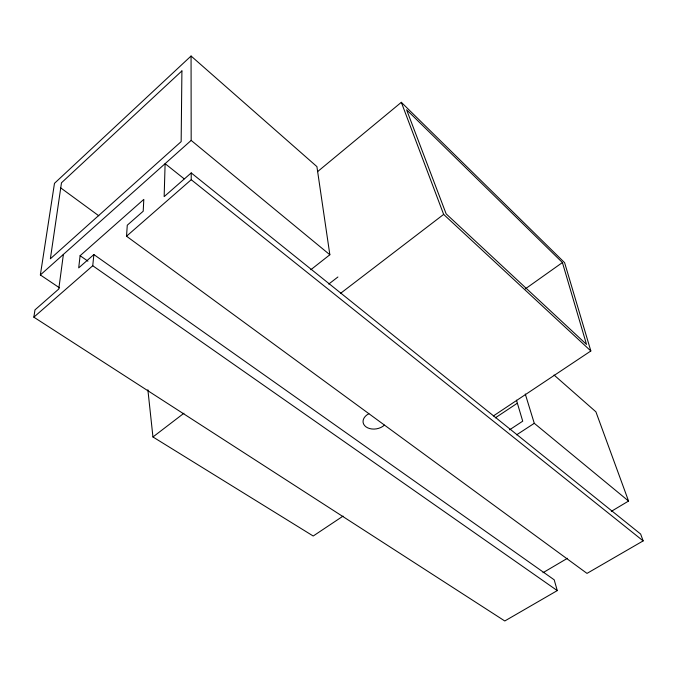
<?xml version="1.0" encoding="UTF-8"?>
<svg xmlns="http://www.w3.org/2000/svg" width="677" height="677" viewBox="0 0 677 677"><rect width="100%" height="100%" fill="white"/><g stroke="black" fill="none" stroke-linecap="round" stroke-linejoin="round"><path stroke-width="1.02" d="M184.127 178.804L165.112 163.665L164.156 196.635L191.219 172.914L640.654 534.068L643.15 540.889L587.001 573.394L126.531 236.222L127.276 225.213L143.202 211.224L143.812 199.393L80.106 255.703L78.701 267.889L93.875 254.56L554.201 579.825L557.273 590.598L504.788 620.978L33.85 317.174L34.976 309.888L58.772 289.02L63.384 254.417M33.85 317.174L92.741 265.739L93.875 254.56M59.551 287.86L40.358 274.955L54.482 183.332L191.066 56.022L316.912 166.618L329.851 254.755L310.828 269.725M40.358 274.955L191.176 140.41L191.066 56.022M126.531 236.222L191.227 179.718L191.219 172.914M317.538 171.67L401.326 102.32L564.61 262.693L590.843 350.982L493.321 415.983M328.743 284.086L337.908 276.995M343.078 516.102L313.206 536.015L152.951 436.97L183.949 413.232M340.607 293.302L443.647 214.406L401.326 102.32M525.344 288.859L562.418 262.549L406.606 109.784L446.151 213.873L586.51 344.415L562.418 262.549M495.302 417.861L517.186 403.306M509.536 429.827L522.72 421.179L516.466 400.166M516.61 434.837L534.28 423.311L628.561 501.048L611.323 511.347M542.979 572.717L567.461 558.288M92.741 265.739L557.273 590.598M80.106 255.703L87.908 261.161M60.448 187.698L98.817 215.802M191.227 179.718L643.15 540.889M191.176 140.41L329.851 254.755M554.04 375.024L595.904 411.819L628.561 501.048M443.647 214.406L590.843 350.982M525.276 394.006L534.28 423.311M147.874 389.774L152.951 436.97M384.392 425.122A12.118 8.454 -9.4 0 1 365.986 426.848A12.118 8.454 -9.4 0 1 368.847 413.74M181.91 70.916L181.157 141.628L50.369 258.783L61.48 182.798L181.91 70.916"/></g></svg>
